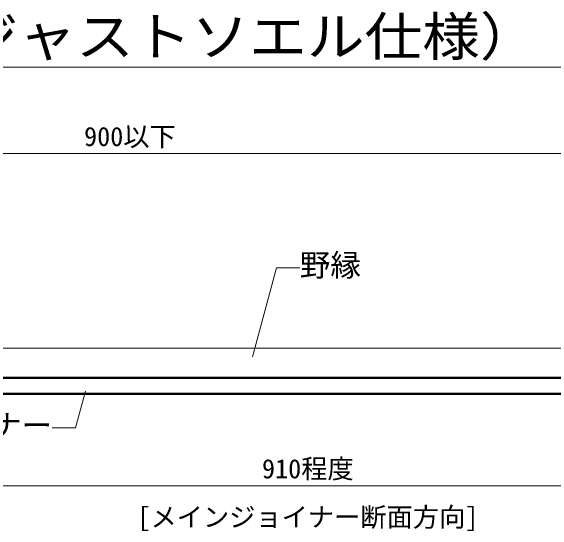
# Model space of a CAD drawing. Units: millimetres on the paper, enlarged 10 times, with parts at other scales. Extents: x -1950 to 1950, y -1347 to 1325.
# Drawn here: x -652.4 to -342.2, y -865.5 to -567.7 of the extents above; entities that cross this region are included whole.
import ezdxf
from ezdxf.enums import TextEntityAlignment as Align

# ---------------------------------------------------------------- set-up
doc = ezdxf.new("R2010")
doc.units = ezdxf.units.MM
doc.header["$LTSCALE"] = 10
for name, color, linetype, lineweight in [('3-1_吊り材', 7, 'Continuous', 18), ('3-3_野縁', 2, 'Continuous', 25), ('3-5_寸法', 4, 'Continuous', 9), ('3-6_文字', 7, 'Continuous', 18), ('F-3_野縁', 3, 'Continuous', 18)]:
    doc.layers.add(name, color=color, linetype=linetype, lineweight=lineweight)
doc.layers.add('F-6_文字', color=7, linetype='Continuous')
doc.styles.add('ＭＳ ゴシック', font='')
doc.styles.get('ＭＳ ゴシック').set_extended_font_data('MS Gothic')

msp = doc.modelspace()

# ---------------------------------------------------------------- linework, layer by layer
at = {"layer": '3-1_吊り材'}
for p, q in [((-911.67, -760.67), (-53.33, -760.67)), ((-911.67, -777.33), (-53.33, -777.33))]:
    msp.add_line(p, q, dxfattribs=at)
at = {"layer": '3-3_野縁'}
for p, q in [((-911.67, -777.33), (-53.33, -777.33)), ((-192.57, -778.13), (-772.43, -778.13)), ((-911.67, -787.13), (-53.33, -787.13)), ((-780.17, -786.47), (-184.83, -786.47))]:
    msp.add_line(p, q, dxfattribs=at)
at = {"layer": '3-5_寸法'}
for p, q in [((-884.27, -649.43), (-284.27, -649.43)), ((-785.83, -839.55), (-179.17, -839.55))]:
    msp.add_line(p, q, dxfattribs=at)
at = {"layer": '3-6_文字'}
for p, q in [((-514.13, -765.66), (-500.49, -714.76)), ((-500.49, -714.76), (-487.16, -714.76)), ((-609.73, -785.28), (-615.39, -806.44)), ((-615.39, -806.44), (-628.73, -806.44))]:
    msp.add_line(p, q, dxfattribs=at)
at = {"layer": 'F-3_野縁'}
msp.add_line((-20, -600), (-945, -600), dxfattribs=at)

# ---------------------------------------------------------------- texts
at = {"layer": '3-5_寸法', "style": 'ＭＳ ゴシック'}
for s, p in [('900以下', (-610.52, -648.43)), ('910程度', (-508.75, -838.55))]:
    msp.add_text(s, height=11, dxfattribs=at).set_placement(p, align=Align.BOTTOM_LEFT)
at = {"layer": '3-6_文字', "style": 'ＭＳ ゴシック'}
for s, height, p in [('野縁', 12.83, (-487.16, -723.51)), ('クロスジョイナー', 12.83, (-768.73, -815.19)), ('[メインジョイナー断面方向]', 11, (-580, -866.22))]:
    msp.add_text(s, height=height, dxfattribs=at).set_placement(p, align=Align.BOTTOM_LEFT)
at = {"layer": 'F-6_文字', "style": 'ＭＳ ゴシック', "width": 1.1}
msp.add_text('□断面詳細図（アジャストソエル仕様）', height=21.99, dxfattribs=at).set_placement((-945, -600), align=Align.BOTTOM_LEFT)

doc.saveas('drawing.dxf')
